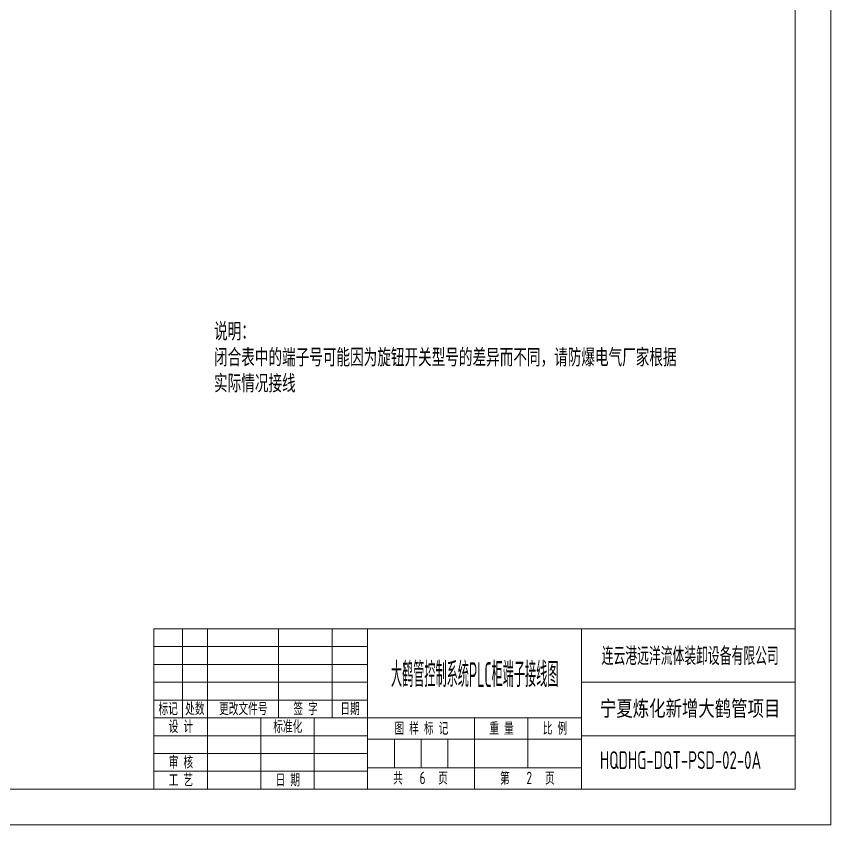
# Model space of a CAD drawing. Header units: millimetres. Extents: x 32626 to 72822, y 60047 to 123188.
# Drawn here: x 47336 to 49165, y 64401 to 66216 of the extents above; entities that cross this region are included whole.
import ezdxf
from ezdxf.enums import TextEntityAlignment as Align

# ---------------------------------------------------------------- set-up
doc = ezdxf.new("R2010")
doc.units = ezdxf.units.MM
doc.header["$LTSCALE"] = 10
for name, color, linetype, lineweight in [('1轮廓实线层', 7, 'Continuous', 18), ('2细线层', 4, 'Continuous', 18), ('6文字层', 3, 'Continuous', 18), ('图框层', 7, 'Continuous', 18)]:
    doc.layers.add(name, color=color, linetype=linetype, lineweight=lineweight)
doc.styles.add('PC_TEXTSTYLE', font='SIMYOU.TTF', dxfattribs={"width": 0.8})
doc.styles.get("Standard").update_dxf_attribs({"font": 'isocp.shx', "width": 0.707, "bigfont": 'hztxt.shx'})

msp = doc.modelspace()

# ---------------------------------------------------------------- linework, layer by layer
at = {"layer": '1轮廓实线层'}
for p, q in [((49085.1, 64840.5), (47645.1, 64840.5)), ((47645.1, 64480.5), (47645.1, 64840.5)), ((47645.1, 64480.5), (49085.1, 64480.5))]:
    msp.add_line(p, q, dxfattribs=at)
at = {"layer": '2细线层'}
for p, q in [((49165.1, 67760.5), (49165.1, 64400.5)), ((47709.1, 64640.5), (47709.1, 64840.5)), ((47765.1, 64640.5), (47765.1, 64840.5)), ((47925.1, 64640.5), (47925.1, 64840.5)), ((48045.1, 64640.5), (48045.1, 64840.5)), ((48125.1, 64480.5), (48125.1, 64840.5)), ((48605.1, 64480.5), (48605.1, 64840.5)), ((47645.1, 64800.5), (48125.1, 64800.5)), ((47645.1, 64760.5), (48125.1, 64760.5)), ((47645.1, 64720.5), (48125.1, 64720.5)), ((48605.1, 64720.5), (49085.1, 64720.5)), ((47645.1, 64680.5), (48125.1, 64680.5)), ((47645.1, 64640.5), (48605.1, 64640.5)), ((47765.1, 64480.5), (47765.1, 64640.5)), ((47885.1, 64480.5), (47885.1, 64640.5)), ((48005.1, 64480.5), (48005.1, 64640.5)), ((48365.1, 64480.5), (48365.1, 64640.5)), ((48485.1, 64528.5), (48485.1, 64640.5)), ((47645.1, 64600.5), (48125.1, 64600.5)), ((48125.1, 64592.5), (48605.1, 64592.5)), ((48185.1, 64528.5), (48185.1, 64592.5)), ((48245.1, 64528.5), (48245.1, 64592.5)), ((48305.1, 64528.5), (48305.1, 64592.5)), ((48605.1, 64600.5), (49085.1, 64600.5)), ((47645.1, 64560.5), (48125.1, 64560.5)), ((47645.1, 64520.5), (48125.1, 64520.5)), ((48125.1, 64528.5), (48605.1, 64528.5)), ((49165.1, 64400.5), (44413.1, 64400.5))]:
    msp.add_line(p, q, dxfattribs=at)
at = {"layer": '图框层'}
for p, q in [((49085.1, 67680.5), (49085.1, 64480.5)), ((49085.1, 64480.5), (49085.1, 64840.5)), ((44613.1, 64480.5), (49085.1, 64480.5))]:
    msp.add_line(p, q, dxfattribs=at)

# ---------------------------------------------------------------- texts
at = {"layer": '6文字层', "width": 0.707}
for s, p in [('标记', (47677.1, 64660.5)), ('处数', (47737.1, 64660.5))]:
    msp.add_text(s, height=28, dxfattribs=at).set_placement(p, align=Align.MIDDLE_CENTER)
at = {"layer": '6文字层', "insert": (47780.1, 65527), "char_height": 35, "width": 1060.825, "attachment_point": 1, "style": 'PC_TEXTSTYLE'}
msp.add_mtext('{\\W0.64;说明：\\P闭合表中的端子号可能因为旋钮开关型号的差异而不同，请防爆电气厂家根据实际情况接线}', dxfattribs=at)
at = {"layer": '6文字层', "char_height": 28, "attachment_point": 5}
for s, insert, width in [(' 更改文件号 ', (47840.1, 64660.5), 163.434), (' 签 字 ', (47980.1, 64660.5), 89.316), (' 日期 ', (48080.1, 64660.5), 74.352), (' 设 计 ', (47700.1, 64620.6), 89.316), (' 标准化 ', (47940.1, 64620.6), 104.046), (' 图 样 标 记 ', (48240.1, 64616.5), 178.632), (' 重 量 ', (48420.1, 64616.5), 89.316), (' 比 例 ', (48540.1, 64616.5), 89.316), (' 审 核 ', (47700.1, 64540.5), 89.316), (' 工 艺 ', (47700.1, 64500.5), 89.316), (' 日 期 ', (47940.1, 64500.5), 89.316), ('共       页', (48243.8, 64504.5), 158.056), ('第       页', (48483.8, 64504.5), 157.822)]:
    msp.add_mtext(s, dxfattribs=dict(at, insert=insert, width=width))
at = {"layer": '6文字层'}
for tag, p, height, width in [('连云港远洋流体装卸设备有限公司', (48650.8, 64759.1), 40, 0.662669), ('大鹤管控制系统PLC柜端子接线图', (48177.4, 64709.6), 56, 0.446978), ('宁夏炼化新增大鹤管项目', (48646.8, 64640.4), 40, 0.920741), ('HQDHG-DQT-PSD-02-0A', (48646.8, 64525.6), 40, 0.672524), ('6', (48241.7, 64491.7), 28, 0.737225), ('2', (48481.7, 64491.7), 28, 0.73589)]:
    msp.add_attdef(tag, p, '', height=height, dxfattribs=dict(at, width=width))

doc.saveas('drawing.dxf')
